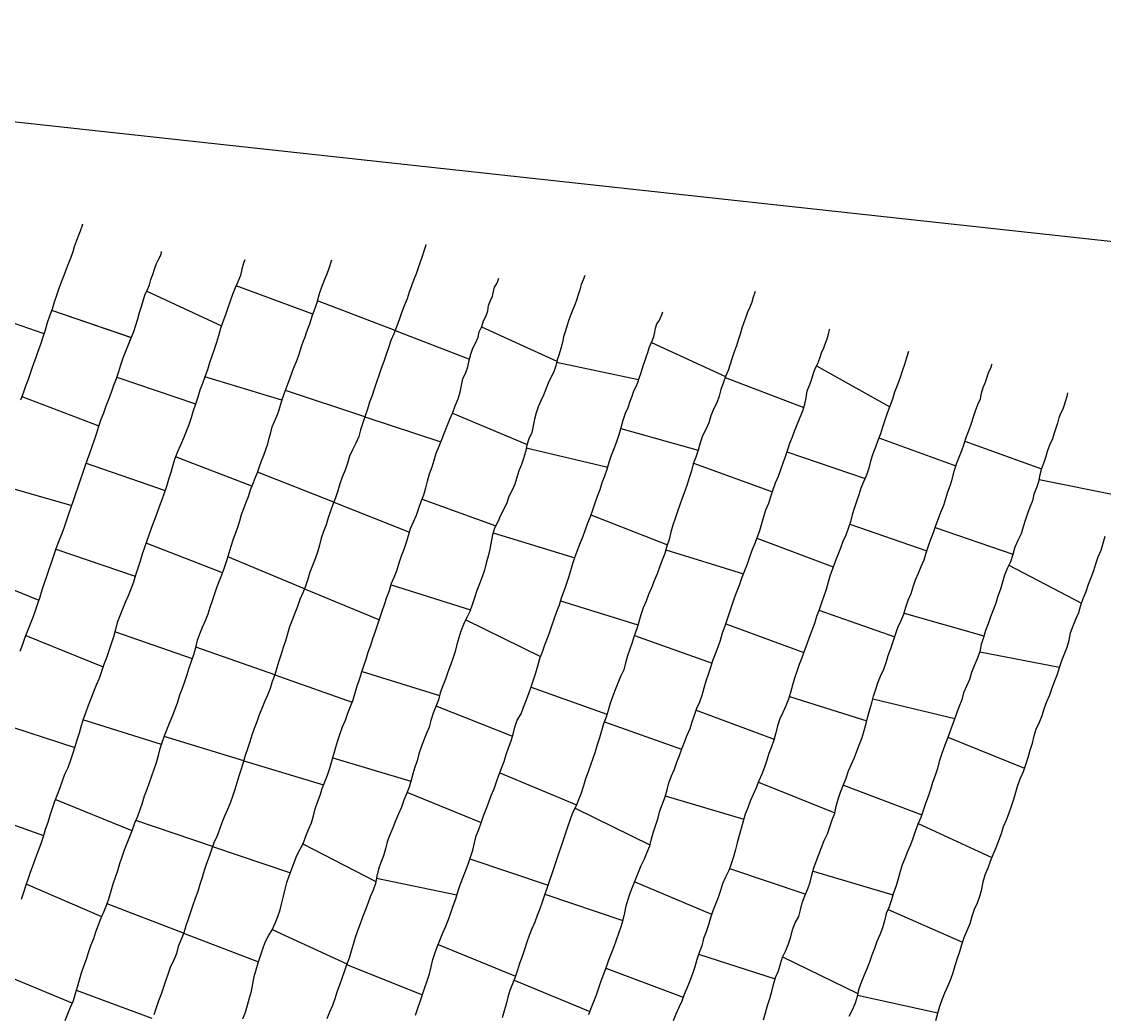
# Model space of a CAD drawing. Extents: x 703186 to 703989, y 1560402 to 1561368.
# Drawn here: x 703727.8 to 703787.1, y 1560846.6 to 1560900.9 of the extents above; entities that cross this region are included whole.
import ezdxf

# ---------------------------------------------------------------- set-up
doc = ezdxf.new("R2010")
doc.units = 0
for name, color, linetype in [('10124_2002_REAL', 30, 'Continuous'), ('AGROCAD PLL', 7, 'Continuous'), ('PANTE_2002', 7, 'Continuous')]:
    doc.layers.add(name, color=color, linetype=linetype)

msp = doc.modelspace()

# ---------------------------------------------------------------- linework, layer by layer
at = {"layer": '10124_2002_REAL'}
for points in [[(703731.1474, 1560889.8418), (703731.1112, 1560889.73), (703731.0213, 1560889.4617), (703730.9056, 1560889.1864), (703730.7973, 1560888.8996), (703730.6972, 1560888.6111), (703730.6128, 1560888.3317), (703730.5065, 1560888.031), (703730.381, 1560887.7127), (703730.2534, 1560887.384), (703730.1178, 1560887.0303), (703729.9808, 1560886.6799), (703729.8517, 1560886.3232), (703729.7261, 1560885.9502), (703729.6029, 1560885.5855), (703729.4779, 1560885.2001), (703729.3478, 1560884.8196), (703729.2102, 1560884.4369), (703729.094, 1560884.0513), (703728.9684, 1560883.6617), (703728.842, 1560883.2669), (703728.7024, 1560882.8757), (703728.5664, 1560882.4936), (703728.4309, 1560882.1057), (703728.296, 1560881.7312), (703728.1637, 1560881.3488), (703728.0313, 1560880.9693), (703727.8919, 1560880.589), (703727.7513, 1560880.2188)], [(703749.9587, 1560888.7276), (703749.9325, 1560888.6505), (703749.8447, 1560888.3667), (703749.7485, 1560888.0747), (703749.6391, 1560887.7696), (703749.529, 1560887.4634), (703749.414, 1560887.1371), (703749.2913, 1560886.8102), (703749.1661, 1560886.4761), (703749.0459, 1560886.1245), (703748.9202, 1560885.7602), (703748.7719, 1560885.3838), (703748.6176, 1560884.9945), (703748.482, 1560884.6143), (703748.3449, 1560884.2264), (703748.1974, 1560883.8429), (703748.0377, 1560883.4751), (703747.8988, 1560883.0844), (703747.7782, 1560882.7112), (703747.6418, 1560882.3238), (703747.5044, 1560881.9527), (703747.3836, 1560881.5636), (703747.244, 1560881.1928), (703747.1248, 1560880.8207), (703747.0035, 1560880.4623), (703746.8648, 1560880.1069), (703746.7506, 1560879.7225), (703746.6327, 1560879.3535), (703746.5083, 1560878.9767), (703746.3757, 1560878.595), (703746.2773, 1560878.2235), (703746.1189, 1560877.8534), (703745.9408, 1560877.4929), (703745.7712, 1560877.1351), (703745.6561, 1560876.7563), (703745.5304, 1560876.3742), (703745.3739, 1560875.9992), (703745.2347, 1560875.6292), (703745.1254, 1560875.2501), (703745.0043, 1560874.8664), (703744.8616, 1560874.5047), (703744.7222, 1560874.1345), (703744.6065, 1560873.7631), (703744.4888, 1560873.3922), (703744.3528, 1560873.0245), (703744.2242, 1560872.6456), (703744.1256, 1560872.2637), (703744.0217, 1560871.8938), (703743.8892, 1560871.5185), (703743.7422, 1560871.1524), (703743.6003, 1560870.7879), (703743.4804, 1560870.4145), (703743.3644, 1560870.0282), (703743.2105, 1560869.6571), (703743.0519, 1560869.2905), (703742.9162, 1560868.9159), (703742.7708, 1560868.5429), (703742.6279, 1560868.17), (703742.4911, 1560867.7955), (703742.3782, 1560867.4236), (703742.2574, 1560867.04), (703742.1452, 1560866.6627), (703742.0208, 1560866.294), (703741.9073, 1560865.9134), (703741.792, 1560865.5457), (703741.6762, 1560865.1769), (703741.5436, 1560864.7999), (703741.4213, 1560864.4295), (703741.2817, 1560864.0582), (703741.1162, 1560863.6908), (703740.9616, 1560863.3313), (703740.8197, 1560862.9726), (703740.6913, 1560862.5955), (703740.5477, 1560862.2351), (703740.4202, 1560861.8656), (703740.306, 1560861.4958), (703740.1837, 1560861.1173), (703740.0647, 1560860.7446), (703739.9531, 1560860.3764), (703739.8356, 1560860.0044), (703739.7082, 1560859.6236), (703739.5929, 1560859.2516), (703739.4828, 1560858.8835), (703739.3588, 1560858.5118), (703739.2341, 1560858.1449), (703739.0925, 1560857.7868), (703738.9259, 1560857.4262), (703738.7758, 1560857.0635), (703738.6498, 1560856.6948), (703738.5051, 1560856.324), (703738.3398, 1560855.9699), (703738.2144, 1560855.5998), (703738.0772, 1560855.2124), (703737.9405, 1560854.8302), (703737.8031, 1560854.4527), (703737.7012, 1560854.0652), (703737.5789, 1560853.6823), (703737.4585, 1560853.2982), (703737.3247, 1560852.9151), (703737.1864, 1560852.5509), (703737.0543, 1560852.181), (703736.9343, 1560851.7975), (703736.8051, 1560851.4271), (703736.6883, 1560851.0392), (703736.5463, 1560850.6683), (703736.3832, 1560850.2969), (703736.2866, 1560849.9133), (703736.1419, 1560849.5364), (703735.9716, 1560849.1934), (703735.8417, 1560848.8176), (703735.7195, 1560848.4395), (703735.5832, 1560848.0567), (703735.4474, 1560847.6842), (703735.3109, 1560847.316), (703735.1848, 1560846.933), (703735.0476, 1560846.5589)], [(703727.7403, 1560866.4648), (703727.8711, 1560866.8523), (703728.0003, 1560867.2252), (703728.1517, 1560867.5984), (703728.2981, 1560867.9694), (703728.4451, 1560868.3263), (703728.5767, 1560868.6964), (703728.691, 1560869.0681), (703728.8217, 1560869.4447), (703728.939, 1560869.825), (703729.0638, 1560870.2046), (703729.199, 1560870.5773), (703729.3258, 1560870.951), (703729.4497, 1560871.3265), (703729.577, 1560871.7108), (703729.7033, 1560872.0847), (703729.8419, 1560872.462), (703729.9879, 1560872.8395), (703730.143, 1560873.216), (703730.2741, 1560873.6022), (703730.3989, 1560873.979), (703730.5233, 1560874.3529), (703730.6566, 1560874.7252), (703730.7751, 1560875.097), (703730.9034, 1560875.4725), (703731.0404, 1560875.8444), (703731.1649, 1560876.2156), (703731.2855, 1560876.5906), (703731.4126, 1560876.9593), (703731.5513, 1560877.3128), (703731.6784, 1560877.6686), (703731.8098, 1560878.0385), (703731.9261, 1560878.4138), (703732.0444, 1560878.7924), (703732.1695, 1560879.1657), (703732.3082, 1560879.5255), (703732.4508, 1560879.8951), (703732.5893, 1560880.2657), (703732.7283, 1560880.6529), (703732.864, 1560881.0317), (703733, 1560881.3946), (703733.1289, 1560881.7756), (703733.2517, 1560882.1457), (703733.376, 1560882.5249), (703733.5107, 1560882.8956), (703733.662, 1560883.2659), (703733.815, 1560883.631), (703733.9531, 1560883.9797), (703734.0684, 1560884.3105), (703734.1823, 1560884.664), (703734.2638, 1560885.0046), (703734.3741, 1560885.3331), (703734.4704, 1560885.6579), (703734.5645, 1560885.9531), (703734.6969, 1560886.2383), (703734.8077, 1560886.5248), (703734.8961, 1560886.8103), (703735.0076, 1560887.0926), (703735.0956, 1560887.3865), (703735.1933, 1560887.687), (703735.336, 1560887.9488), (703735.4523, 1560888.1925), (703735.4732, 1560888.3444)], [(703740.0405, 1560887.9026), (703739.9725, 1560887.719), (703739.8782, 1560887.3901), (703739.7935, 1560887.0413), (703739.6552, 1560886.6955), (703739.5125, 1560886.3538), (703739.3711, 1560886.0009), (703739.2281, 1560885.6376), (703739.1083, 1560885.2673), (703738.9739, 1560884.8894), (703738.8353, 1560884.5046), (703738.7066, 1560884.1288), (703738.5973, 1560883.7352), (703738.4872, 1560883.3642), (703738.3566, 1560882.9865), (703738.2264, 1560882.6145), (703738.0984, 1560882.247), (703737.9837, 1560881.8668), (703737.8533, 1560881.4925), (703737.7181, 1560881.1241), (703737.5713, 1560880.7546), (703737.4595, 1560880.3794), (703737.3399, 1560879.9989), (703737.2155, 1560879.6253), (703737.0893, 1560879.2466), (703736.9656, 1560878.8686), (703736.8164, 1560878.4997), (703736.6739, 1560878.1238), (703736.5085, 1560877.7543), (703736.352, 1560877.3833), (703736.2004, 1560877.0226), (703736.0876, 1560876.6427), (703735.9837, 1560876.2537), (703735.8637, 1560875.8661), (703735.7521, 1560875.4856), (703735.6188, 1560875.116), (703735.4933, 1560874.7454), (703735.3493, 1560874.3711), (703735.2111, 1560873.9955), (703735.0766, 1560873.621), (703734.9345, 1560873.2449), (703734.8034, 1560872.8737), (703734.6778, 1560872.5014), (703734.5348, 1560872.1415), (703734.4097, 1560871.7694), (703734.2991, 1560871.387), (703734.1695, 1560871.0112), (703734.0434, 1560870.6358), (703733.9343, 1560870.2389), (703733.7999, 1560869.8674), (703733.6477, 1560869.5019), (703733.4859, 1560869.1361), (703733.338, 1560868.7626), (703733.189, 1560868.4081), (703733.0512, 1560868.0354), (703732.9514, 1560867.6446), (703732.8528, 1560867.2537), (703732.7139, 1560866.8732), (703732.5843, 1560866.4817), (703732.452, 1560866.1083), (703732.32, 1560865.7282), (703732.1907, 1560865.3466), (703732.0535, 1560864.9692), (703731.8973, 1560864.5984), (703731.7501, 1560864.2338), (703731.6012, 1560863.8607), (703731.4609, 1560863.4918), (703731.3249, 1560863.12), (703731.1889, 1560862.7439), (703731.0676, 1560862.3684), (703730.9599, 1560861.9817), (703730.844, 1560861.5993), (703730.7278, 1560861.2215), (703730.5982, 1560860.8304), (703730.4722, 1560860.449), (703730.3353, 1560860.0777), (703730.168, 1560859.7136), (703730.0306, 1560859.3428), (703729.8973, 1560858.975), (703729.7577, 1560858.5983), (703729.6104, 1560858.2266), (703729.4837, 1560857.8477), (703729.3552, 1560857.4661), (703729.2394, 1560857.0871), (703729.1095, 1560856.6976), (703728.9889, 1560856.3062), (703728.8702, 1560855.9175), (703728.7132, 1560855.5402), (703728.5761, 1560855.1534), (703728.4402, 1560854.7766), (703728.3056, 1560854.3984), (703728.1731, 1560854.023), (703728.034, 1560853.6424), (703727.9197, 1560853.2467), (703727.7962, 1560852.861)], [(703730.204, 1560846.2356), (703730.3504, 1560846.6078), (703730.4971, 1560846.9774), (703730.6464, 1560847.3367), (703730.7665, 1560847.7095), (703730.8797, 1560848.0834), (703730.9777, 1560848.4673), (703731.0889, 1560848.8468), (703731.2269, 1560849.2159), (703731.3603, 1560849.5906), (703731.4822, 1560849.9643), (703731.6063, 1560850.3443), (703731.7591, 1560850.7268), (703731.884, 1560851.1044), (703732.0158, 1560851.4834), (703732.1739, 1560851.8544), (703732.3334, 1560852.2236), (703732.4802, 1560852.5967), (703732.6035, 1560852.9606), (703732.711, 1560853.3403), (703732.8286, 1560853.7152), (703732.9566, 1560854.0873), (703733.0841, 1560854.456), (703733.1952, 1560854.8372), (703733.3216, 1560855.2102), (703733.4412, 1560855.5881), (703733.5922, 1560855.9509), (703733.7408, 1560856.3192), (703733.8901, 1560856.685), (703734.0184, 1560857.056), (703734.1684, 1560857.4237), (703734.3103, 1560857.7946), (703734.4362, 1560858.1673), (703734.5503, 1560858.5425), (703734.6846, 1560858.9103), (703734.8129, 1560859.2817), (703734.9494, 1560859.6372), (703735.0802, 1560860.0025), (703735.1992, 1560860.377), (703735.3114, 1560860.7517), (703735.4046, 1560861.1372), (703735.5246, 1560861.5206), (703735.6469, 1560861.8918), (703735.7953, 1560862.2486), (703735.9549, 1560862.6051), (703736.1012, 1560862.9643), (703736.2342, 1560863.3393), (703736.3699, 1560863.6943), (703736.4842, 1560864.0741), (703736.6162, 1560864.4407), (703736.7515, 1560864.8049), (703736.8782, 1560865.1792), (703736.9972, 1560865.5462), (703737.1212, 1560865.9169), (703737.2504, 1560866.2915), (703737.3545, 1560866.6726), (703737.4395, 1560867.0593), (703737.5718, 1560867.4238), (703737.7258, 1560867.7806), (703737.8819, 1560868.143), (703738.0264, 1560868.5022), (703738.136, 1560868.8736), (703738.2742, 1560869.2455), (703738.3905, 1560869.6218), (703738.519, 1560869.9999), (703738.6639, 1560870.3693), (703738.8071, 1560870.7421), (703738.9454, 1560871.1017), (703739.0677, 1560871.4833), (703739.1744, 1560871.8479), (703739.2891, 1560872.2095), (703739.3974, 1560872.5683), (703739.5183, 1560872.9074), (703739.6547, 1560873.2514), (703739.7677, 1560873.5988), (703739.8637, 1560873.9423), (703739.9825, 1560874.2826), (703740.1156, 1560874.6218), (703740.2351, 1560874.9406), (703740.3427, 1560875.2919), (703740.4681, 1560875.6183), (703740.6121, 1560875.9344), (703740.7357, 1560876.2557), (703740.8451, 1560876.5758), (703740.9587, 1560876.8963), (703741.0704, 1560877.2049), (703741.1828, 1560877.5166), (703741.3022, 1560877.8172), (703741.3793, 1560878.1371), (703741.4603, 1560878.4396), (703741.543, 1560878.7427), (703741.6619, 1560879.0417), (703741.7952, 1560879.3352), (703741.9019, 1560879.6293), (703741.9888, 1560879.9438), (703742.0823, 1560880.2512), (703742.1973, 1560880.5505), (703742.3072, 1560880.8525), (703742.4135, 1560881.1462), (703742.5254, 1560881.4413), (703742.6355, 1560881.7426), (703742.7396, 1560882.0376), (703742.8592, 1560882.3289), (703742.9809, 1560882.6215), (703743.0703, 1560882.9204), (703743.1559, 1560883.2059), (703743.2517, 1560883.4515), (703743.3426, 1560883.6865), (703743.4208, 1560883.9143), (703743.5096, 1560884.1478), (703743.5944, 1560884.385), (703743.664, 1560884.6242), (703743.7408, 1560884.866), (703743.8318, 1560885.1096), (703743.9232, 1560885.3606), (703744.0119, 1560885.6065), (703744.0798, 1560885.8541), (703744.1436, 1560886.1102), (703744.2352, 1560886.3569), (703744.328, 1560886.6012), (703744.4248, 1560886.8453), (703744.5339, 1560887.0875), (703744.6265, 1560887.3288), (703744.6953, 1560887.5463), (703744.7454, 1560887.7261), (703744.7792, 1560887.8444), (703744.8031, 1560887.9026)], [(703739.9282, 1560846.334), (703740.0695, 1560846.693), (703740.1894, 1560847.0792), (703740.298, 1560847.4719), (703740.406, 1560847.85), (703740.4787, 1560848.2493), (703740.5497, 1560848.6412), (703740.659, 1560849.0101), (703740.7696, 1560849.3984), (703740.9004, 1560849.782), (703741.0262, 1560850.1556), (703741.1574, 1560850.5296), (703741.33, 1560850.8718), (703741.5415, 1560851.2126), (703741.7036, 1560851.5656), (703741.852, 1560851.9285), (703741.9662, 1560852.3046), (703742.0637, 1560852.6829), (703742.1575, 1560853.0536), (703742.2485, 1560853.4382), (703742.3458, 1560853.7909), (703742.4728, 1560854.1613), (703742.6063, 1560854.5397), (703742.7469, 1560854.9003), (703742.8847, 1560855.2689), (703743.0626, 1560855.6225), (703743.2424, 1560855.9698), (703743.3719, 1560856.3401), (703743.5256, 1560856.6927), (703743.6809, 1560857.0633), (703743.7902, 1560857.4448), (703743.894, 1560857.8274), (703744.0255, 1560858.2006), (703744.1568, 1560858.5705), (703744.2822, 1560858.9454), (703744.4206, 1560859.3151), (703744.5682, 1560859.6789), (703744.6889, 1560860.0629), (703744.8052, 1560860.4504), (703744.9177, 1560860.8286), (703745.024, 1560861.2028), (703745.1351, 1560861.5759), (703745.2527, 1560861.955), (703745.3927, 1560862.3218), (703745.5516, 1560862.6873), (703745.6772, 1560863.0705), (703745.8312, 1560863.4333), (703745.9775, 1560863.8084), (703746.0886, 1560864.1854), (703746.1981, 1560864.5582), (703746.3141, 1560864.9218), (703746.4337, 1560865.2844), (703746.5519, 1560865.6642), (703746.6794, 1560866.035), (703746.8003, 1560866.409), (703746.9328, 1560866.7862), (703747.0573, 1560867.1569), (703747.1815, 1560867.5128), (703747.3032, 1560867.8884), (703747.4337, 1560868.2695), (703747.5666, 1560868.6502), (703747.6909, 1560869.0299), (703747.8234, 1560869.4251), (703747.9558, 1560869.7959), (703748.0787, 1560870.1846), (703748.2361, 1560870.5565), (703748.3784, 1560870.9196), (703748.487, 1560871.299), (703748.6198, 1560871.6817), (703748.7605, 1560872.0425), (703748.8971, 1560872.4296), (703748.9978, 1560872.8058), (703749.1082, 1560873.182), (703749.2719, 1560873.554), (703749.4459, 1560873.9203), (703749.569, 1560874.2936), (703749.7027, 1560874.6682), (703749.8354, 1560875.034), (703749.955, 1560875.4067), (703750.0505, 1560875.7764), (703750.1561, 1560876.1693), (703750.291, 1560876.5517), (703750.4129, 1560876.9207), (703750.5227, 1560877.3143), (703750.6751, 1560877.6899), (703750.8358, 1560878.0542), (703750.9701, 1560878.4403), (703751.1226, 1560878.7981), (703751.271, 1560879.1641), (703751.4258, 1560879.5344), (703751.5641, 1560879.9093), (703751.7171, 1560880.2768), (703751.8328, 1560880.6496), (703751.8957, 1560881.0175), (703751.9837, 1560881.3866), (703752.1373, 1560881.7175), (703752.2562, 1560882.0414), (703752.3306, 1560882.3799), (703752.4241, 1560882.7328), (703752.5217, 1560883.0638), (703752.6817, 1560883.3665), (703752.8183, 1560883.6541), (703752.8794, 1560883.9561), (703753.0094, 1560884.2444), (703753.1144, 1560884.5511), (703753.2482, 1560884.8371), (703753.354, 1560885.1063), (703753.3792, 1560885.3864), (703753.4871, 1560885.6609), (703753.6027, 1560885.9113), (703753.6559, 1560886.1669), (703753.7069, 1560886.3924), (703753.8126, 1560886.5601), (703753.8907, 1560886.723), (703753.9526, 1560886.8971)], [(703758.656, 1560887.032), (703758.5722, 1560886.8089), (703758.4674, 1560886.5416), (703758.3769, 1560886.2575), (703758.3029, 1560885.9747), (703758.1968, 1560885.6919), (703758.1114, 1560885.4267), (703757.9986, 1560885.1671), (703757.889, 1560884.8948), (703757.7897, 1560884.6098), (703757.6999, 1560884.3176), (703757.5973, 1560884.0065), (703757.4882, 1560883.6859), (703757.429, 1560883.3644), (703757.3488, 1560883.0416), (703757.2462, 1560882.737), (703757.1422, 1560882.4211), (703757.0721, 1560882.0897), (703756.9636, 1560881.7573), (703756.7897, 1560881.4488), (703756.6477, 1560881.1427), (703756.5191, 1560880.8098), (703756.3881, 1560880.4871), (703756.2457, 1560880.1681), (703756.1088, 1560879.8437), (703755.9954, 1560879.5218), (703755.9087, 1560879.163), (703755.8253, 1560878.802), (703755.75, 1560878.4449), (703755.5883, 1560878.0983), (703755.4866, 1560877.7418), (703755.4011, 1560877.3782), (703755.3081, 1560877.0218), (703755.182, 1560876.6817), (703755.0528, 1560876.3366), (703754.9318, 1560875.9811), (703754.8174, 1560875.6158), (703754.6771, 1560875.2767), (703754.5016, 1560874.941), (703754.3784, 1560874.586), (703754.2185, 1560874.234), (703754.0431, 1560873.8896), (703753.888, 1560873.5467), (703753.7165, 1560873.2052), (703753.604, 1560872.8382), (703753.5284, 1560872.4592), (703753.4513, 1560872.0525), (703753.3582, 1560871.6657), (703753.2632, 1560871.2835), (703753.1603, 1560870.8983), (703753.042, 1560870.5275), (703752.8828, 1560870.1556), (703752.7401, 1560869.7802), (703752.6223, 1560869.3885), (703752.4957, 1560868.9985), (703752.3554, 1560868.6363), (703752.1857, 1560868.2654), (703752.0152, 1560867.9202), (703751.8767, 1560867.5638), (703751.7634, 1560867.1899), (703751.654, 1560866.8231), (703751.5507, 1560866.4501), (703751.4339, 1560866.0708), (703751.2943, 1560865.6929), (703751.1615, 1560865.3164), (703751.0263, 1560864.9409), (703750.8793, 1560864.5643), (703750.7419, 1560864.1901), (703750.6368, 1560863.8074), (703750.4913, 1560863.4394), (703750.3583, 1560863.0631), (703750.2332, 1560862.6748), (703750.1254, 1560862.2995), (703749.9776, 1560861.9274), (703749.8295, 1560861.5598), (703749.6913, 1560861.2039), (703749.5756, 1560860.8378), (703749.4678, 1560860.4677), (703749.3572, 1560860.1205), (703749.2412, 1560859.7538), (703749.1445, 1560859.3928), (703749.0361, 1560859.0247), (703748.8859, 1560858.6565), (703748.7392, 1560858.3077), (703748.6121, 1560857.9264), (703748.4574, 1560857.5493), (703748.2903, 1560857.1687), (703748.1425, 1560856.7877), (703747.9795, 1560856.414), (703747.8421, 1560856.0319), (703747.7466, 1560855.6478), (703747.6297, 1560855.2617), (703747.4879, 1560854.8891), (703747.364, 1560854.5266), (703747.2688, 1560854.1372), (703747.188, 1560853.7507), (703747.0575, 1560853.3785), (703746.9039, 1560853.0119), (703746.7692, 1560852.6455), (703746.6269, 1560852.2707), (703746.488, 1560851.8999), (703746.3454, 1560851.5329), (703746.212, 1560851.1461), (703746.0855, 1560850.7826), (703745.9634, 1560850.4101), (703745.8634, 1560850.0281), (703745.7496, 1560849.6486), (703745.6026, 1560849.2846), (703745.4707, 1560848.9128), (703745.3516, 1560848.5367), (703745.2236, 1560848.1705), (703745.0791, 1560847.7987), (703744.9604, 1560847.419), (703744.8308, 1560847.0637), (703744.6766, 1560846.6978), (703744.5239, 1560846.3369)], [(703767.9947, 1560886.1671), (703767.968, 1560886.0986), (703767.8851, 1560885.8472), (703767.7972, 1560885.5783), (703767.6902, 1560885.3098), (703767.5756, 1560885.0364), (703767.4711, 1560884.7562), (703767.3658, 1560884.4648), (703767.2649, 1560884.1493), (703767.1619, 1560883.8238), (703767.0661, 1560883.5055), (703766.9631, 1560883.1803), (703766.8433, 1560882.8574), (703766.7352, 1560882.5259), (703766.6242, 1560882.1826), (703766.5029, 1560881.8383), (703766.3668, 1560881.5005), (703766.2307, 1560881.143), (703766.1162, 1560880.7962), (703766.0115, 1560880.4341), (703765.8832, 1560880.0737), (703765.7119, 1560879.7133), (703765.5691, 1560879.3451), (703765.4592, 1560878.9714), (703765.2935, 1560878.6084), (703765.1064, 1560878.2491), (703764.9788, 1560877.872), (703764.8738, 1560877.4805), (703764.7366, 1560877.0944), (703764.6012, 1560876.7257), (703764.5032, 1560876.3474), (703764.3751, 1560875.9625), (703764.2589, 1560875.601), (703764.1323, 1560875.222), (703763.9856, 1560874.8531), (703763.8559, 1560874.4876), (703763.7265, 1560874.1086), (703763.6142, 1560873.732), (703763.4828, 1560873.3681), (703763.3614, 1560872.9852), (703763.2779, 1560872.5817), (703763.1589, 1560872.2137), (703763.0373, 1560871.8217), (703762.9003, 1560871.451), (703762.7557, 1560871.0734), (703762.614, 1560870.6914), (703762.4651, 1560870.3131), (703762.3032, 1560869.9399), (703762.1517, 1560869.5756), (703762.0123, 1560869.2094), (703761.8562, 1560868.8347), (703761.7266, 1560868.4609), (703761.6194, 1560868.0784), (703761.5027, 1560867.6889), (703761.3685, 1560867.3129), (703761.2503, 1560866.9447), (703761.1156, 1560866.5723), (703760.9935, 1560866.2089), (703760.8944, 1560865.8257), (703760.7883, 1560865.4489), (703760.6213, 1560865.0814), (703760.4638, 1560864.7213), (703760.3252, 1560864.3423), (703760.1812, 1560863.9713), (703760.0487, 1560863.6006), (703759.9351, 1560863.2246), (703759.8209, 1560862.8465), (703759.6896, 1560862.4784), (703759.5779, 1560862.0937), (703759.4623, 1560861.7146), (703759.3282, 1560861.3402), (703759.2276, 1560860.9594), (703759.1008, 1560860.5927), (703758.9609, 1560860.2249), (703758.834, 1560859.8492), (703758.6955, 1560859.4721), (703758.5788, 1560859.0838), (703758.4511, 1560858.6962), (703758.3143, 1560858.3245), (703758.1629, 1560857.9569), (703757.9896, 1560857.6053), (703757.8569, 1560857.2504), (703757.7233, 1560856.8812), (703757.6038, 1560856.4975), (703757.4727, 1560856.1189), (703757.3426, 1560855.7319), (703757.214, 1560855.3584), (703757.0935, 1560854.978), (703756.9708, 1560854.5996), (703756.8407, 1560854.2248), (703756.7113, 1560853.8537), (703756.5801, 1560853.4721), (703756.453, 1560853.096), (703756.3264, 1560852.7211), (703756.1938, 1560852.3482), (703756.0543, 1560851.9813), (703755.9131, 1560851.623), (703755.7514, 1560851.2649), (703755.6114, 1560850.8934), (703755.4794, 1560850.5221), (703755.3488, 1560850.1368), (703755.2255, 1560849.7498), (703755.0903, 1560849.3699), (703754.9641, 1560848.99), (703754.8483, 1560848.6141), (703754.6957, 1560848.2476), (703754.5559, 1560847.8876), (703754.4509, 1560847.5141), (703754.3465, 1560847.1395), (703754.2358, 1560846.7725), (703754.1313, 1560846.3948)], [(703749.3817, 1560846.5373), (703749.5058, 1560846.9111), (703749.6421, 1560847.279), (703749.7755, 1560847.6644), (703749.8997, 1560848.0408), (703750.0287, 1560848.4133), (703750.1493, 1560848.7936), (703750.2356, 1560849.1852), (703750.3294, 1560849.5769), (703750.4539, 1560849.9575), (703750.5952, 1560850.3141), (703750.7452, 1560850.6787), (703750.8865, 1560851.0395), (703751.0458, 1560851.3999), (703751.1912, 1560851.7742), (703751.3156, 1560852.1439), (703751.4494, 1560852.5251), (703751.5918, 1560852.8986), (703751.7045, 1560853.2776), (703751.8317, 1560853.6703), (703751.9819, 1560854.044), (703752.127, 1560854.42), (703752.2692, 1560854.8029), (703752.3987, 1560855.1895), (703752.5222, 1560855.5682), (703752.6093, 1560855.962), (703752.7161, 1560856.3454), (703752.8531, 1560856.7072), (703752.9817, 1560857.0727), (703753.1077, 1560857.4451), (703753.2536, 1560857.8205), (703753.393, 1560858.1999), (703753.5327, 1560858.5672), (703753.695, 1560858.9284), (703753.8176, 1560859.3072), (703753.9417, 1560859.6825), (703754.0965, 1560860.0544), (703754.2419, 1560860.4252), (703754.3557, 1560860.8031), (703754.4861, 1560861.1805), (703754.6184, 1560861.5552), (703754.7288, 1560861.925), (703754.8171, 1560862.3055), (703754.9546, 1560862.685), (703755.164, 1560863.0316), (703755.2947, 1560863.4059), (703755.4501, 1560863.7697), (703755.5893, 1560864.1399), (703755.7194, 1560864.5059), (703755.852, 1560864.8872), (703755.9715, 1560865.2782), (703756.0798, 1560865.6681), (703756.1946, 1560866.0569), (703756.3368, 1560866.4374), (703756.4776, 1560866.8043), (703756.6132, 1560867.17), (703756.7514, 1560867.5331), (703756.8748, 1560867.9016), (703757.0003, 1560868.2693), (703757.1326, 1560868.6376), (703757.2635, 1560869.009), (703757.3827, 1560869.3923), (703757.5218, 1560869.7658), (703757.658, 1560870.1343), (703757.7796, 1560870.5146), (703757.8951, 1560870.8915), (703758.0109, 1560871.2668), (703758.1379, 1560871.6474), (703758.278, 1560872.0294), (703758.4282, 1560872.4081), (703758.5639, 1560872.7702), (703758.7013, 1560873.1218), (703758.8157, 1560873.4886), (703758.9625, 1560873.8483), (703759.1057, 1560874.2123), (703759.2279, 1560874.5892), (703759.3596, 1560874.9523), (703759.4951, 1560875.3215), (703759.6111, 1560875.6934), (703759.7469, 1560876.0604), (703759.8836, 1560876.4292), (703759.9948, 1560876.8076), (703760.1292, 1560877.1904), (703760.2624, 1560877.5682), (703760.4099, 1560877.9482), (703760.5334, 1560878.33), (703760.6406, 1560878.7149), (703760.7523, 1560879.1155), (703760.8925, 1560879.4923), (703761.0298, 1560879.8175), (703761.1452, 1560880.1492), (703761.2489, 1560880.4335), (703761.3506, 1560880.7171), (703761.4654, 1560880.9614), (703761.5553, 1560881.1833), (703761.6358, 1560881.4226), (703761.7311, 1560881.6702), (703761.8055, 1560881.9142), (703761.8744, 1560882.1436), (703761.9452, 1560882.348), (703762.0233, 1560882.5745), (703762.1012, 1560882.8256), (703762.1809, 1560883.0696), (703762.2731, 1560883.2919), (703762.3664, 1560883.497), (703762.4362, 1560883.6978), (703762.4983, 1560883.9286), (703762.5371, 1560884.1625), (703762.6073, 1560884.385), (703762.7281, 1560884.5586), (703762.8069, 1560884.7204), (703762.8837, 1560884.88), (703762.9403, 1560885.0554)], [(703758.8699, 1560846.5631), (703759.0109, 1560846.9232), (703759.1577, 1560847.2754), (703759.304, 1560847.6504), (703759.4317, 1560848.0287), (703759.5602, 1560848.419), (703759.7008, 1560848.8021), (703759.8426, 1560849.181), (703759.9796, 1560849.5561), (703760.1262, 1560849.9228), (703760.2665, 1560850.2869), (703760.3903, 1560850.6554), (703760.5221, 1560851.0189), (703760.6477, 1560851.3859), (703760.7614, 1560851.7509), (703760.8497, 1560852.1301), (703760.9259, 1560852.5104), (703761.0277, 1560852.8803), (703761.1548, 1560853.2624), (703761.3052, 1560853.6274), (703761.4589, 1560853.9921), (703761.5923, 1560854.3683), (703761.7524, 1560854.7304), (703761.9196, 1560855.0887), (703762.0777, 1560855.4491), (703762.2164, 1560855.8082), (703762.3191, 1560856.1928), (703762.4219, 1560856.573), (703762.5457, 1560856.9495), (703762.6732, 1560857.3314), (703762.7759, 1560857.7222), (703762.9048, 1560858.1019), (703763.0524, 1560858.4819), (703763.1651, 1560858.8637), (703763.2625, 1560859.2609), (703763.4092, 1560859.6355), (703763.5752, 1560859.9966), (703763.7076, 1560860.3778), (703763.8428, 1560860.7477), (703763.9709, 1560861.1177), (703764.1193, 1560861.4878), (703764.2581, 1560861.8605), (703764.421, 1560862.2265), (703764.5414, 1560862.5957), (703764.6589, 1560862.9658), (703764.7966, 1560863.3358), (703764.9504, 1560863.6962), (703765.0802, 1560864.0613), (703765.1869, 1560864.4506), (703765.3062, 1560864.8318), (703765.4402, 1560865.2034), (703765.5591, 1560865.5885), (703765.6727, 1560865.9597), (703765.8206, 1560866.3226), (703765.9633, 1560866.6964), (703766.0812, 1560867.0736), (703766.2048, 1560867.461), (703766.3395, 1560867.8476), (703766.4788, 1560868.2289), (703766.6089, 1560868.6169), (703766.7295, 1560868.998), (703766.862, 1560869.3839), (703767.0044, 1560869.7628), (703767.1405, 1560870.1301), (703767.2709, 1560870.5158), (703767.4178, 1560870.8854), (703767.5644, 1560871.2562), (703767.7008, 1560871.6318), (703767.8299, 1560871.9875), (703767.968, 1560872.3477), (703768.1107, 1560872.7278), (703768.2374, 1560873.0769), (703768.3483, 1560873.4565), (703768.4604, 1560873.8335), (703768.573, 1560874.204), (703768.734, 1560874.5778), (703768.8504, 1560874.9427), (703768.9715, 1560875.3119), (703769.11, 1560875.6767), (703769.2594, 1560876.0421), (703769.4011, 1560876.4108), (703769.5291, 1560876.773), (703769.6464, 1560877.13), (703769.7744, 1560877.5036), (703769.8948, 1560877.848), (703770.0247, 1560878.2091), (703770.1669, 1560878.5634), (703770.2994, 1560878.9202), (703770.4518, 1560879.2723), (703770.5957, 1560879.6205), (703770.7114, 1560879.983), (703770.7881, 1560880.3473), (703770.8387, 1560880.7205), (703770.9778, 1560881.075), (703771.0997, 1560881.3844), (703771.1771, 1560881.6817), (703771.2788, 1560881.9524), (703771.4294, 1560882.2216), (703771.5304, 1560882.509), (703771.6247, 1560882.794), (703771.7582, 1560883.07), (703771.8492, 1560883.329), (703771.9236, 1560883.5783), (703772.0061, 1560883.8203), (703772.0673, 1560884.0732), (703772.0724, 1560884.0935)], [(703776.3941, 1560882.8755), (703776.2808, 1560882.5315), (703776.1642, 1560882.1659), (703776.036, 1560881.7903), (703775.9164, 1560881.3984), (703775.7637, 1560881.014), (703775.6259, 1560880.6401), (703775.5047, 1560880.2573), (703775.3694, 1560879.8802), (703775.22, 1560879.5014), (703775.0864, 1560879.1201), (703774.968, 1560878.739), (703774.8501, 1560878.3674), (703774.7163, 1560878.0006), (703774.5724, 1560877.6331), (703774.4382, 1560877.263), (703774.3145, 1560876.8781), (703774.2079, 1560876.4804), (703774.0918, 1560876.102), (703773.9301, 1560875.7362), (703773.7768, 1560875.3861), (703773.6635, 1560875.0209), (703773.5343, 1560874.6527), (703773.4044, 1560874.2829), (703773.3076, 1560873.9241), (703773.2109, 1560873.5423), (703773.0861, 1560873.1829), (703772.949, 1560872.821), (703772.7987, 1560872.4652), (703772.6542, 1560872.1088), (703772.511, 1560871.7465), (703772.3727, 1560871.3797), (703772.2343, 1560871.006), (703772.1054, 1560870.6271), (703771.9915, 1560870.2417), (703771.8806, 1560869.8509), (703771.756, 1560869.4737), (703771.628, 1560869.1038), (703771.4876, 1560868.7342), (703771.3552, 1560868.3607), (703771.2328, 1560867.9756), (703771.0941, 1560867.5954), (703770.9547, 1560867.2193), (703770.8129, 1560866.8456), (703770.675, 1560866.4728), (703770.542, 1560866.1059), (703770.4037, 1560865.7294), (703770.2658, 1560865.3544), (703770.1419, 1560864.9838), (703770.0282, 1560864.5956), (703769.9308, 1560864.2104), (703769.8127, 1560863.8355), (703769.6695, 1560863.4747), (703769.5024, 1560863.1081), (703769.3447, 1560862.7551), (703769.2078, 1560862.3798), (703769.1153, 1560861.9876), (703769.0108, 1560861.5994), (703768.8849, 1560861.2185), (703768.734, 1560860.8552), (703768.6211, 1560860.493), (703768.5001, 1560860.1053), (703768.3604, 1560859.7247), (703768.1897, 1560859.36), (703768.0366, 1560858.9789), (703767.8848, 1560858.611), (703767.7142, 1560858.2542), (703767.5852, 1560857.8902), (703767.4474, 1560857.5347), (703767.3288, 1560857.1483), (703767.2239, 1560856.7529), (703767.1072, 1560856.3653), (703766.9978, 1560855.973), (703766.9095, 1560855.5952), (703766.8018, 1560855.2017), (703766.6671, 1560854.8217), (703766.5438, 1560854.4539), (703766.3594, 1560854.0863), (703766.2064, 1560853.72), (703766.0894, 1560853.3524), (703765.9546, 1560852.9696), (703765.8075, 1560852.6038), (703765.6635, 1560852.244), (703765.5359, 1560851.862), (703765.4405, 1560851.4761), (703765.2975, 1560851.0964), (703765.1587, 1560850.7236), (703765.0613, 1560850.3352), (703764.9172, 1560849.9559), (703764.7958, 1560849.5757), (703764.6892, 1560849.1816), (703764.5541, 1560848.793), (703764.4178, 1560848.4126), (703764.2618, 1560848.045), (703764.1063, 1560847.6678), (703763.973, 1560847.3072), (703763.8091, 1560846.9524), (703763.6487, 1560846.5792), (703763.5038, 1560846.2146)], [(703768.4496, 1560846.2737), (703768.5603, 1560846.6519), (703768.67, 1560847.053), (703768.7864, 1560847.4372), (703768.9045, 1560847.8272), (703769.0002, 1560848.2049), (703769.1034, 1560848.5997), (703769.2599, 1560848.9659), (703769.3819, 1560849.3346), (703769.4885, 1560849.7168), (703769.6624, 1560850.0741), (703769.8121, 1560850.4307), (703769.9359, 1560850.8224), (703770.0423, 1560851.2017), (703770.1867, 1560851.5845), (703770.3771, 1560851.9294), (703770.4771, 1560852.305), (703770.5633, 1560852.6915), (703770.715, 1560853.0674), (703770.8762, 1560853.4441), (703770.9973, 1560853.8159), (703771.0924, 1560854.2055), (703771.2103, 1560854.5993), (703771.3338, 1560854.953), (703771.4776, 1560855.3264), (703771.6256, 1560855.7223), (703771.7657, 1560856.0927), (703771.9419, 1560856.4699), (703772.0794, 1560856.8479), (703772.2033, 1560857.2346), (703772.3501, 1560857.6016), (703772.4233, 1560857.9777), (703772.5401, 1560858.3637), (703772.6716, 1560858.7429), (703772.8174, 1560859.1181), (703772.9675, 1560859.5147), (703773.0957, 1560859.9037), (703773.2693, 1560860.2687), (703773.4348, 1560860.634), (703773.5629, 1560860.9948), (703773.702, 1560861.3651), (703773.8411, 1560861.7292), (703773.9639, 1560862.1155), (703774.0756, 1560862.5006), (703774.1624, 1560862.8858), (703774.2736, 1560863.2718), (703774.3809, 1560863.6429), (703774.4689, 1560864.0096), (703774.5961, 1560864.3878), (703774.7037, 1560864.737), (703774.8581, 1560865.104), (703775.0282, 1560865.4831), (703775.1559, 1560865.8483), (703775.2733, 1560866.2309), (703775.4281, 1560866.62), (703775.5522, 1560866.9922), (703775.6727, 1560867.3692), (703775.8096, 1560867.7639), (703775.9712, 1560868.1076), (703776.1303, 1560868.4925), (703776.2383, 1560868.871), (703776.3599, 1560869.2518), (703776.5251, 1560869.6256), (703776.642, 1560869.994), (703776.763, 1560870.3668), (703776.9266, 1560870.7317), (703777.0883, 1560871.0975), (703777.238, 1560871.4678), (703777.3507, 1560871.8518), (703777.4767, 1560872.2256), (703777.618, 1560872.6075), (703777.7519, 1560872.9651), (703777.8814, 1560873.3421), (703778.036, 1560873.7302), (703778.1667, 1560874.077), (703778.3252, 1560874.4602), (703778.4346, 1560874.8297), (703778.5505, 1560875.1881), (703778.6832, 1560875.5653), (703778.8008, 1560875.9395), (703778.8825, 1560876.3241), (703779.0111, 1560876.7165), (703779.1595, 1560877.0864), (703779.3118, 1560877.4554), (703779.4272, 1560877.8271), (703779.5663, 1560878.215), (703779.7141, 1560878.5917), (703779.8367, 1560878.9512), (703779.9434, 1560879.3063), (703780.0607, 1560879.6322), (703780.1789, 1560879.9649), (703780.329, 1560880.2868), (703780.389, 1560880.5943), (703780.48, 1560880.9114), (703780.5961, 1560881.2029), (703780.7008, 1560881.4953), (703780.7927, 1560881.7591), (703780.8973, 1560881.9672), (703780.9537, 1560882.1577), (703780.9687, 1560882.1972)], [(703785.1025, 1560880.6109), (703785.0532, 1560880.4079), (703784.9934, 1560880.1671), (703784.9213, 1560879.9419), (703784.8326, 1560879.7216), (703784.7175, 1560879.4865), (703784.6276, 1560879.2362), (703784.549, 1560878.9595), (703784.4573, 1560878.6846), (703784.362, 1560878.3977), (703784.273, 1560878.092), (703784.1318, 1560877.7805), (703784.0046, 1560877.4601), (703783.909, 1560877.1278), (703783.8002, 1560876.7957), (703783.676, 1560876.4604), (703783.587, 1560876.1198), (703783.5118, 1560875.7476), (703783.3912, 1560875.4083), (703783.2561, 1560875.0708), (703783.1786, 1560874.7052), (703783.0292, 1560874.3585), (703782.9003, 1560874.0016), (703782.7841, 1560873.6301), (703782.6763, 1560873.2674), (703782.551, 1560872.8993), (703782.3841, 1560872.5227), (703782.2187, 1560872.1526), (703782.0965, 1560871.7612), (703781.9748, 1560871.3602), (703781.7856, 1560870.9947), (703781.6502, 1560870.6215), (703781.5382, 1560870.2362), (703781.417, 1560869.8584), (703781.2836, 1560869.4816), (703781.1672, 1560869.0933), (703781.0181, 1560868.7118), (703780.8755, 1560868.3404), (703780.7499, 1560867.9661), (703780.6098, 1560867.5923), (703780.4886, 1560867.2083), (703780.3664, 1560866.8286), (703780.2894, 1560866.4306), (703780.1529, 1560866.0403), (703779.988, 1560865.6661), (703779.846, 1560865.2966), (703779.7362, 1560864.9214), (703779.5612, 1560864.546), (703779.4078, 1560864.1749), (703779.3065, 1560863.802), (703779.1478, 1560863.4058), (703779.0144, 1560863.0581), (703778.8853, 1560862.6809), (703778.7448, 1560862.3054), (703778.6182, 1560861.9409), (703778.4621, 1560861.5558), (703778.3165, 1560861.1761), (703778.1914, 1560860.8085), (703778.0692, 1560860.4147), (703777.9743, 1560860.0349), (703777.8387, 1560859.6532), (703777.7094, 1560859.2791), (703777.5998, 1560858.8966), (703777.4658, 1560858.5084), (703777.315, 1560858.1159), (703777.1982, 1560857.7364), (703777.0618, 1560857.3513), (703776.8927, 1560856.9863), (703776.7543, 1560856.598), (703776.6248, 1560856.2143), (703776.5045, 1560855.8547), (703776.328, 1560855.488), (703776.1823, 1560855.1121), (703776.0479, 1560854.7649), (703775.937, 1560854.3911), (703775.8192, 1560853.9916), (703775.7162, 1560853.6199), (703775.5731, 1560853.2351), (703775.4525, 1560852.8399), (703775.3282, 1560852.4669), (703775.1678, 1560852.1022), (703775.0681, 1560851.7023), (703774.9568, 1560851.3131), (703774.8145, 1560850.9319), (703774.6514, 1560850.5628), (703774.5219, 1560850.18), (703774.3727, 1560849.8182), (703774.2559, 1560849.442), (703774.0991, 1560849.0682), (703773.9464, 1560848.6891), (703773.7877, 1560848.3208), (703773.6545, 1560847.9262), (703773.5751, 1560847.5601), (703773.4739, 1560847.1841), (703773.293, 1560846.8066), (703773.1275, 1560846.457)], [(703777.8775, 1560846.2334), (703777.988, 1560846.637), (703778.1059, 1560847.0184), (703778.2314, 1560847.3835), (703778.3708, 1560847.7484), (703778.5486, 1560848.12), (703778.707, 1560848.5047), (703778.8259, 1560848.8675), (703778.947, 1560849.2484), (703779.0631, 1560849.6518), (703779.1924, 1560850.0257), (703779.3114, 1560850.4043), (703779.434, 1560850.79), (703779.5972, 1560851.1772), (703779.7565, 1560851.5587), (703779.8703, 1560851.9539), (703780.0037, 1560852.3326), (703780.1597, 1560852.6921), (703780.2867, 1560853.0543), (703780.4126, 1560853.4373), (703780.4824, 1560853.8398), (703780.5907, 1560854.2131), (703780.7586, 1560854.5963), (703780.8714, 1560854.9721), (703781.0329, 1560855.3245), (703781.1846, 1560855.7092), (703781.3313, 1560856.0965), (703781.4817, 1560856.475), (703781.5853, 1560856.8695), (703781.7551, 1560857.2357), (703781.8989, 1560857.6132), (703782.0312, 1560857.9779), (703782.1613, 1560858.3618), (703782.2717, 1560858.7488), (703782.3843, 1560859.1202), (703782.5304, 1560859.5163), (703782.692, 1560859.8813), (703782.8183, 1560860.2626), (703782.9379, 1560860.6493), (703783.0535, 1560861.0378), (703783.1706, 1560861.4325), (703783.2622, 1560861.8247), (703783.3853, 1560862.1996), (703783.5667, 1560862.5784), (703783.7121, 1560862.9381), (703783.8263, 1560863.3139), (703783.9686, 1560863.704), (703784.1335, 1560864.0748), (703784.257, 1560864.4515), (703784.4109, 1560864.8347), (703784.5433, 1560865.2099), (703784.6486, 1560865.5753), (703784.7791, 1560865.96), (703784.9392, 1560866.3177), (703785.0706, 1560866.6888), (703785.1874, 1560867.0752), (703785.2672, 1560867.472), (703785.4082, 1560867.8581), (703785.5606, 1560868.2241), (703785.7086, 1560868.5791), (703785.8225, 1560868.9803), (703785.9615, 1560869.357), (703786.1239, 1560869.7281), (703786.2476, 1560870.126), (703786.3943, 1560870.4913), (703786.538, 1560870.8828), (703786.6502, 1560871.2563), (703786.7722, 1560871.6351), (703786.942, 1560872.002), (703787.0448, 1560872.3797), (703787.1499, 1560872.7579)]]:
    msp.add_lwpolyline(points, dxfattribs=at)
at = {"layer": 'AGROCAD PLL', "color": 3, "true_color": 0x00ff00}
for points in [[(703734.6709, 1560886.1822), (703738.7597, 1560884.284)], [(703743.7579, 1560884.9118), (703739.5645, 1560886.4783)], [(703748.2669, 1560884.0236), (703744.0252, 1560885.655)], [(703748.2669, 1560884.0236), (703744.0252, 1560885.655)], [(703724.8041, 1560885.329), (703729.0351, 1560883.8687)], [(703752.9977, 1560884.2184), (703757.1284, 1560882.3558)], [(703762.3049, 1560883.3618), (703766.3714, 1560881.512)], [(703762.3049, 1560883.3618), (703766.3712, 1560881.5121)], [(703727.825, 1560880.4129), (703732.0497, 1560878.8083)], [(703774.7702, 1560878.1485), (703778.9774, 1560876.6138)], [(703779.475, 1560877.9604), (703783.6739, 1560876.4547)], [(703779.475, 1560877.9604), (703783.6744, 1560876.4545)], [(703769.7311, 1560877.3773), (703774.0078, 1560875.9121)], [(703740.4212, 1560875.4962), (703736.2348, 1560877.1045)], [(703744.9063, 1560874.6181), (703740.738, 1560876.2626)], [(703744.9063, 1560874.6181), (703740.738, 1560876.2626)], [(703744.9063, 1560874.6181), (703740.7383, 1560876.2625)], [(703744.9063, 1560874.6181), (703740.7383, 1560876.2625)], [(703726.2193, 1560875.68), (703730.556, 1560874.4443)], [(703783.5372, 1560875.8732), (703787.9078, 1560874.9901)], [(703744.9063, 1560874.6181), (703749.0499, 1560872.9833)], [(703758.9958, 1560873.933), (703763.1823, 1560872.286)], [(703773.1682, 1560873.4193), (703777.3854, 1560871.9548)], [(703777.8463, 1560873.2398), (703782.1018, 1560871.778)], [(703768.0851, 1560872.6597), (703772.2655, 1560871.0903)], [(703738.8156, 1560870.7641), (703734.6275, 1560872.3748)], [(703743.3052, 1560869.8855), (703739.1094, 1560871.6256)], [(703743.3052, 1560869.8855), (703739.1094, 1560871.6256)], [(703724.5779, 1560870.9601), (703728.7598, 1560869.2663)], [(703781.8761, 1560871.1696), (703785.8679, 1560869.1032)], [(703776.1451, 1560868.5443), (703780.5166, 1560867.297)], [(703766.3807, 1560867.9604), (703770.649, 1560866.401)], [(703737.1676, 1560866.0514), (703732.9191, 1560867.5167)], [(703761.3715, 1560867.3212), (703765.6248, 1560865.8031)], [(703741.6716, 1560865.1639), (703745.923, 1560863.6686)], [(703769.8609, 1560863.9885), (703774.1093, 1560862.6502)], [(703750.505, 1560863.4742), (703754.6965, 1560861.8169)], [(703726.4526, 1560862.5846), (703730.7182, 1560861.1926)], [(703735.4716, 1560861.3513), (703731.1736, 1560862.6965)], [(703759.7342, 1560862.6033), (703763.963, 1560861.0949)], [(703778.5436, 1560861.7568), (703782.7487, 1560860.0523)], [(703744.8578, 1560860.6271), (703749.1334, 1560859.3553)], [(703768.1639, 1560859.2957), (703772.3544, 1560857.6123)], [(703768.1639, 1560859.2957), (703772.3523, 1560857.6131)], [(703733.8639, 1560856.6208), (703729.6548, 1560858.3388)], [(703763.0683, 1560858.5358), (703767.3653, 1560857.2674)], [(703724.7584, 1560857.8824), (703729.007, 1560856.3649)], [(703776.9152, 1560857.0348), (703780.9583, 1560855.1617)], [(703743.2122, 1560855.9115), (703747.2073, 1560853.8432)], [(703738.2719, 1560855.7696), (703742.5311, 1560854.3265)], [(703752.3654, 1560855.0901), (703756.6437, 1560853.657)], [(703732.1984, 1560851.911), (703728.0554, 1560853.7009)], [(703747.2473, 1560854.0342), (703751.6554, 1560853.1126)], [(703756.4737, 1560853.1571), (703760.7493, 1560851.7122)], [(703736.6849, 1560851.0303), (703732.4932, 1560852.6351)], [(703736.6849, 1560851.0303), (703732.4932, 1560852.6351)], [(703775.2643, 1560852.3217), (703779.3497, 1560850.5248)], [(703741.5425, 1560851.2148), (703745.625, 1560849.3401)], [(703745.6146, 1560849.3144), (703749.7663, 1560847.6378)], [(703759.8121, 1560849.0994), (703764.0493, 1560847.5136)], [(703754.782, 1560848.4549), (703758.9338, 1560846.7262)], [(703773.5884, 1560847.6213), (703777.9967, 1560846.6653)]]:
    msp.add_lwpolyline(points, dxfattribs=at)
at = {"layer": 'AGROCAD PLL', "color": 1, "true_color": 0xff0000}
for points in [[(703729.4568, 1560885.1383), (703733.8213, 1560883.646)], [(703729.4568, 1560885.1383), (703733.821, 1560883.6461)], [(703757.1133, 1560882.2845), (703761.6061, 1560881.3342)], [(703771.3549, 1560882.0885), (703775.3573, 1560879.8495)], [(703733.0244, 1560881.4668), (703737.3421, 1560880.006)], [(703733.0244, 1560881.4668), (703737.3422, 1560880.006)], [(703766.3472, 1560881.4489), (703770.6557, 1560879.8086)], [(703746.6172, 1560879.3065), (703742.2672, 1560880.7426)], [(703746.6172, 1560879.3065), (703742.2672, 1560880.7426)], [(703755.4514, 1560877.5919), (703759.9167, 1560876.5419)], [(703731.3436, 1560876.7591), (703735.6731, 1560875.2666)], [(703764.6169, 1560876.7685), (703768.9298, 1560875.1847)], [(703753.6375, 1560872.9476), (703758.1139, 1560871.5754)], [(703729.689, 1560872.0423), (703734.0272, 1560870.5769)], [(703748.0513, 1560870.0979), (703752.3901, 1560868.726)], [(703752.1485, 1560868.19), (703756.2371, 1560866.1706)], [(703728.0404, 1560867.3241), (703732.2782, 1560865.6049)], [(703741.6716, 1560865.1639), (703737.3565, 1560866.6816)], [(703741.6716, 1560865.1639), (703737.3565, 1560866.6816)], [(703741.6716, 1560865.1639), (703737.3569, 1560866.6815)], [(703741.6716, 1560865.1639), (703737.3569, 1560866.6815)], [(703774.4316, 1560863.854), (703778.9183, 1560862.7773)], [(703764.7589, 1560863.2345), (703769.0237, 1560861.6474)], [(703739.9794, 1560860.4631), (703735.6123, 1560861.7867)], [(703739.9794, 1560860.4631), (703735.6123, 1560861.7867)], [(703739.9794, 1560860.4631), (703744.354, 1560859.1372)], [(703753.995, 1560859.8105), (703758.2047, 1560858.0583)], [(703772.8221, 1560859.1306), (703777.1164, 1560857.5054)], [(703758.1223, 1560857.8744), (703762.2278, 1560855.8509)], [(703771.1578, 1560854.424), (703775.5359, 1560853.1133)], [(703761.3924, 1560853.8343), (703765.6021, 1560852.0601)], [(703750.6319, 1560850.4032), (703754.8632, 1560848.6624)], [(703769.4937, 1560849.7275), (703773.6106, 1560847.7238)], [(703730.5829, 1560847.1838), (703726.3524, 1560848.9417)]]:
    msp.add_lwpolyline(points, dxfattribs=at)
at = {"layer": 'AGROCAD PLL', "color": 5, "true_color": 0x0000ff}
for points in [[(703748.2669, 1560884.0236), (703752.35, 1560882.4532)], [(703742.0693, 1560880.2084), (703737.8527, 1560881.4909)], [(703742.0693, 1560880.2084), (703737.8528, 1560881.4909)], [(703746.6172, 1560879.3065), (703750.7817, 1560877.9316)], [(703751.4119, 1560879.5011), (703755.5009, 1560877.7918)], [(703760.6247, 1560878.6578), (703764.8723, 1560877.4748)], [(703760.6247, 1560878.6578), (703764.8718, 1560877.4749)], [(703749.7482, 1560874.7936), (703753.7797, 1560873.3311)], [(703763.0958, 1560872.0103), (703767.3414, 1560870.6933)], [(703743.3052, 1560869.8855), (703747.4049, 1560868.1854)], [(703757.3296, 1560869.2214), (703761.567, 1560867.9037)], [(703771.4811, 1560868.7158), (703775.6327, 1560867.2441)], [(703780.2904, 1560866.4359), (703784.6541, 1560865.5916)], [(703746.457, 1560865.3592), (703750.7003, 1560864.0386)], [(703755.7144, 1560864.4919), (703759.8715, 1560863.0142)], [(703748.9187, 1560858.737), (703752.9838, 1560857.0787)], [(703748.9187, 1560858.737), (703752.9837, 1560857.0788)], [(703738.2719, 1560855.7696), (703734.0739, 1560857.1921)], [(703738.2719, 1560855.7696), (703734.0739, 1560857.1921)], [(703766.5803, 1560854.5627), (703770.7559, 1560853.1629)], [(703736.6849, 1560851.0303), (703740.7901, 1560849.4586)], [(703764.8887, 1560849.8667), (703769.0844, 1560848.527)], [(703734.9666, 1560846.3412), (703730.8194, 1560847.8843)], [(703734.9666, 1560846.3412), (703730.8194, 1560847.8843)]]:
    msp.add_lwpolyline(points, dxfattribs=at)
at = {"layer": 'PANTE_2002'}
msp.add_lwpolyline([(703677.073, 1560900.9392), (703796.1357, 1560887.9746), (703901.9693, 1560874.4808), (703919.0624, 1560870.5188), (703920.614, 1560864.9515), (703924.0006, 1560860.9298), (703931.3031, 1560857.2256), (703937.124, 1560852.9923), (703942.7332, 1560848.2298), (703949.4007, 1560844.1023), (703953.634, 1560841.6681), (703955.0407, 1560840.8526), (703955.0407, 1560840.8526), (703955.6052, 1560828.3225), (703954.0177, 1560816.575), (703951.6364, 1560810.0662), (703949.7314, 1560803.0812), (703949.2552, 1560789.5874)], dxfattribs=at)

doc.saveas('drawing.dxf')
